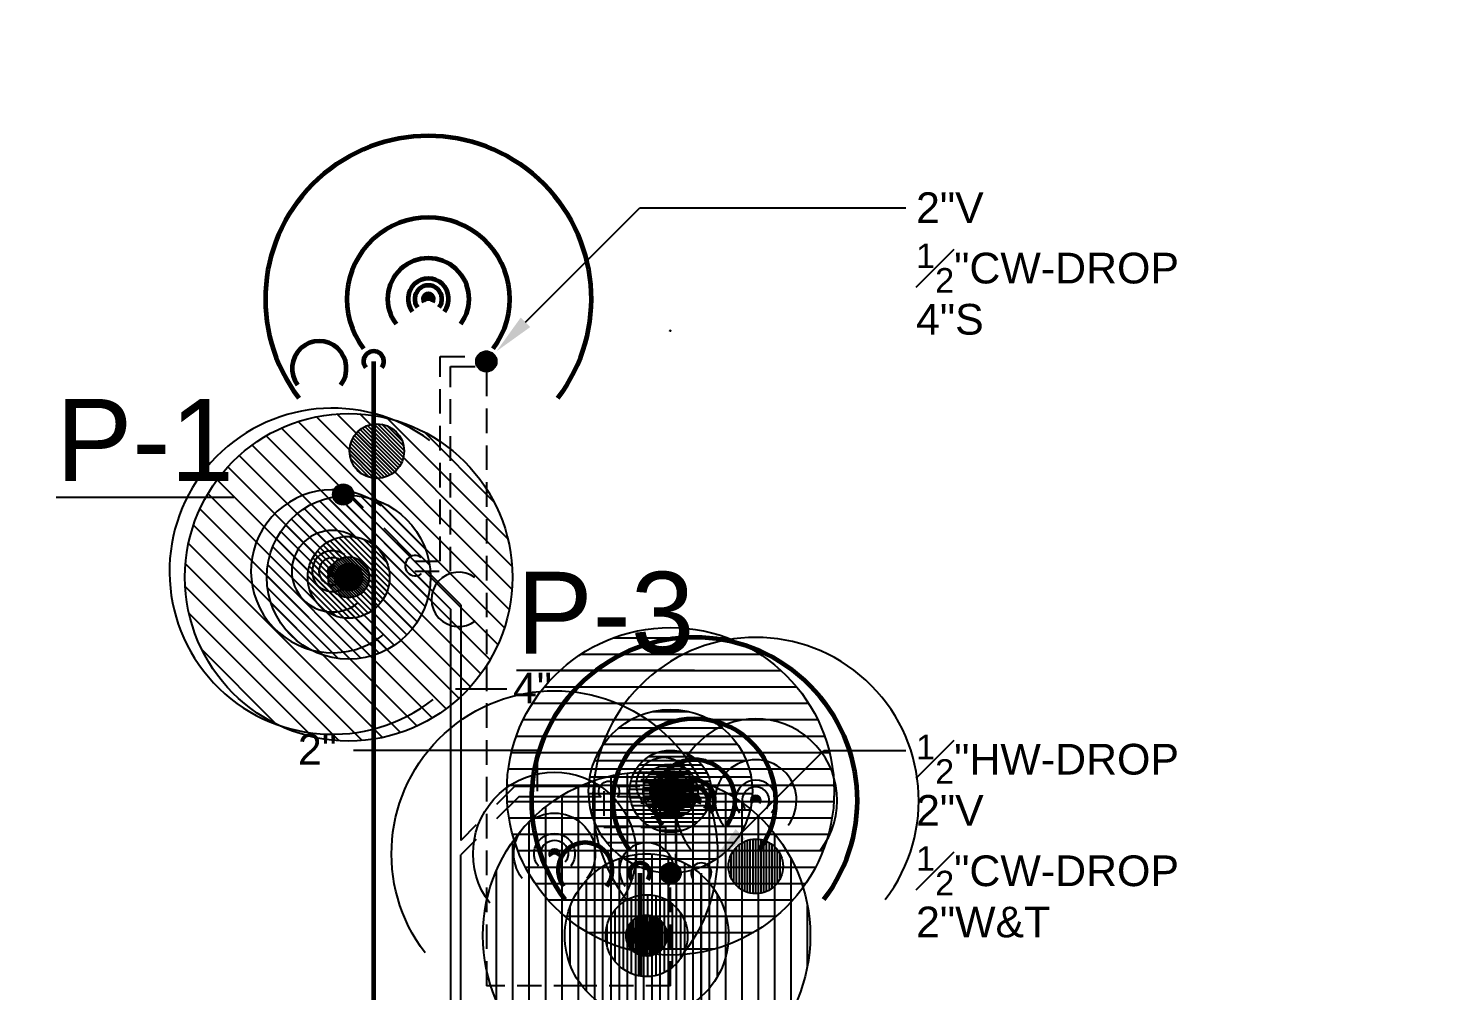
# Model space of a CAD drawing. Extents: x 2104 to 16979, y 4026 to 5124.
# Drawn here: x 7935.3 to 8141.6, y 4520.2 to 4661.4 of the extents above; entities that cross this region are included whole.
import ezdxf
from ezdxf import colors
from ezdxf.entities.mleader import LeaderData, LeaderLine
from ezdxf.math import Vec2, Vec3

# ---------------------------------------------------------------- set-up
doc = ezdxf.new("R2010")
doc.units = 0
doc.header["$LTSCALE"] = 18
doc.header["$MEASUREMENT"] = 0
doc.linetypes.add('VENT', pattern=[0.30000000000000004, 0.2, -0.1])
for name, color, linetype in [('G-ANNO-TEXT', 70, 'Continuous'), ('P-HW-N', 1, 'Continuous'), ('P-HW-N @ 1 (1)', 1, 'Continuous'), ('P-HW-N @ 1 (2)', 1, 'Continuous'), ('P-HW-N @ 12', 1, 'Continuous'), ('P-HW-N @ 128', 1, 'Continuous'), ('P-HW-N @ 16', 1, 'Continuous'), ('P-HW-N @ 192', 1, 'Continuous'), ('P-HW-N @ 2', 1, 'Continuous'), ('P-HW-N @ 24', 1, 'Continuous'), ('P-HW-N @ 384', 1, 'Continuous'), ('P-HW-N @ 4', 1, 'Continuous'), ('P-HW-N @ 48', 1, 'Continuous'), ('P-HW-N @ 64', 1, 'Continuous'), ('P-HW-N @ 768', 1, 'Continuous'), ('P-HW-N @ 8', 1, 'Continuous'), ('P-HW-N @ 96', 1, 'Continuous'), ('P-SAN-N', 6, 'Continuous'), ('P-SAN-N @ 1 (1)', 6, 'Continuous'), ('P-SAN-N @ 1 (2)', 6, 'Continuous'), ('P-SAN-N @ 12', 6, 'Continuous'), ('P-SAN-N @ 128', 6, 'Continuous'), ('P-SAN-N @ 16', 6, 'Continuous'), ('P-SAN-N @ 192', 6, 'Continuous'), ('P-SAN-N @ 2', 6, 'Continuous'), ('P-SAN-N @ 24', 6, 'Continuous'), ('P-SAN-N @ 384', 6, 'Continuous'), ('P-SAN-N @ 4', 6, 'Continuous'), ('P-SAN-N @ 48', 6, 'Continuous'), ('P-SAN-N @ 64', 6, 'Continuous'), ('P-SAN-N @ 768', 6, 'Continuous'), ('P-SAN-N @ 8', 6, 'Continuous'), ('P-SAN-N @ 96', 6, 'Continuous'), ('P-SANV-N', 5, 'VENT'), ('P-SANV-N @ 1 (1)', 5, 'VENT'), ('P-SANV-N @ 1 (2)', 5, 'VENT'), ('P-SANV-N @ 12', 5, 'VENT'), ('P-SANV-N @ 128', 5, 'VENT'), ('P-SANV-N @ 16', 5, 'VENT'), ('P-SANV-N @ 192', 5, 'VENT'), ('P-SANV-N @ 2', 5, 'VENT'), ('P-SANV-N @ 24', 5, 'VENT'), ('P-SANV-N @ 384', 5, 'VENT'), ('P-SANV-N @ 4', 5, 'VENT'), ('P-SANV-N @ 48', 5, 'VENT'), ('P-SANV-N @ 64', 5, 'VENT'), ('P-SANV-N @ 768', 5, 'VENT'), ('P-SANV-N @ 8', 5, 'VENT'), ('P-SANV-N @ 96', 5, 'VENT')]:
    doc.layers.add(name, color=color, linetype=linetype)
for name, color, linetype, lineweight in [('P-CW-N', 4, 'Continuous', 60), ('P-CW-N @ 1 (1)', 4, 'Continuous', 60), ('P-CW-N @ 1 (2)', 4, 'Continuous', 60), ('P-CW-N @ 12', 4, 'Continuous', 60), ('P-CW-N @ 128', 4, 'Continuous', 60), ('P-CW-N @ 16', 4, 'Continuous', 60), ('P-CW-N @ 192', 4, 'Continuous', 60), ('P-CW-N @ 2', 4, 'Continuous', 60), ('P-CW-N @ 24', 4, 'Continuous', 60), ('P-CW-N @ 384', 4, 'Continuous', 60), ('P-CW-N @ 4', 4, 'Continuous', 60), ('P-CW-N @ 48', 4, 'Continuous', 60), ('P-CW-N @ 64', 4, 'Continuous', 60), ('P-CW-N @ 768', 4, 'Continuous', 60), ('P-CW-N @ 8', 4, 'Continuous', 60), ('P-CW-N @ 96', 4, 'Continuous', 60)]:
    doc.layers.add(name, color=color, linetype=linetype, lineweight=lineweight)
doc.layers.get('0').freeze()
doc.styles.add('Arial', font='arial.ttf')
doc.dimstyles.new('Loop048', dxfattribs={"dimscale": 0, "dimtxt": 0.09375, "dimasz": 0.03125, "dimexe": 0.0625, "dimexo": 0.0625, "dimgap": 0.09375, "dimtad": 1, "dimdec": 4, "dimzin": 3, "dimdsep": 46, "dimlunit": 4, "dimtxsty": 'Arial', "dimblk": 'OBLIQUE', "dimcen": 0.09375, "dimdle": 0.0625, "dimclrd": 256, "dimclre": 256, "dimclrt": 256, "dimadec": 4, "dimazin": 0, "dimtfac": 0.8, "dimtdec": 4, "dimtix": 1, "dimtofl": 0, "dimtmove": 1, "dimatfit": 0, "dimldrblk": 'LeaderNoteBlock', "dimfxl": 1, "dimfrac": 1, "dimtolj": 1, "dimtzin": 0, "dimlwd": -1, "dimlwe": -1, "dimarcsym": 0})

# ---------------------------------------------------------------- blocks, each defined once
blk = doc.blocks.new('*U7')
h = blk.add_hatch()
h.set_pattern_fill('ANSI31', color=256, scale=0.025, angle=135)
h.set_pattern_definition([(180, (0, 0), (-4.336808689942018e-19, -0.003125), [])])
edge = h.paths.add_edge_path()
edge.add_arc((-3.469446951953614e-18, -6.938893903907228e-18), 0.03125000000000001, 0, 360)
blk.add_circle((0, 0), 0.03125)
blk = doc.blocks.new('*U454')
at = {"layer": 'P-SANV-N @ 1 (1)', "rotation": 270}
blk.add_blockref('*U7', (8026, 4528.343581524154), dxfattribs=at)
at = {"layer": 'P-SANV-N @ 1 (2)', "rotation": 270}
blk.add_blockref('*U7', (8026, 4528.343581524154), dxfattribs=at)
at = {"layer": 'P-SANV-N @ 12', "xscale": 12, "yscale": 12, "zscale": 12, "rotation": 270}
blk.add_blockref('*U7', (8026, 4528.343581524154), dxfattribs=at)
at = {"layer": 'P-SANV-N @ 128', "xscale": 128, "yscale": 128, "zscale": 128, "rotation": 270}
blk.add_blockref('*U7', (8042, 4538.5), dxfattribs=at)
at = {"layer": 'P-SANV-N @ 16', "xscale": 16, "yscale": 16, "zscale": 16, "rotation": 270}
blk.add_blockref('*U7', (8026, 4528.343581524154), dxfattribs=at)
at = {"layer": 'P-SANV-N @ 192', "xscale": 192, "yscale": 192, "zscale": 192, "rotation": 270}
blk.add_blockref('*U7', (8026, 4528.343581524154), dxfattribs=at)
at = {"layer": 'P-SANV-N @ 2', "xscale": 2, "yscale": 2, "zscale": 2, "rotation": 270}
blk.add_blockref('*U7', (8026, 4528.343581524154), dxfattribs=at)
at = {"layer": 'P-SANV-N @ 24', "xscale": 24, "yscale": 24, "zscale": 24, "rotation": 270}
blk.add_blockref('*U7', (8026, 4528.343581524154), dxfattribs=at)
at = {"layer": 'P-SANV-N @ 384', "xscale": 384, "yscale": 384, "zscale": 384, "rotation": 270}
blk.add_blockref('*U7', (8026, 4528.343581524154), dxfattribs=at)
at = {"layer": 'P-SANV-N @ 4', "xscale": 4, "yscale": 4, "zscale": 4, "rotation": 270}
blk.add_blockref('*U7', (8026, 4528.343581524154), dxfattribs=at)
at = {"layer": 'P-SANV-N @ 48', "xscale": 48, "yscale": 48, "zscale": 48, "rotation": 270}
blk.add_blockref('*U7', (8002.5, 4612.5), dxfattribs=at)
at = {"layer": 'P-SANV-N @ 64', "xscale": 64, "yscale": 64, "zscale": 64, "rotation": 270}
blk.add_blockref('*U7', (8026, 4528.343581524154), dxfattribs=at)
at = {"layer": 'P-SANV-N @ 768', "xscale": 768, "yscale": 768, "zscale": 768, "rotation": 270}
blk.add_blockref('*U7', (8026, 4528.343581524154), dxfattribs=at)
at = {"layer": 'P-SANV-N @ 8', "xscale": 8, "yscale": 8, "zscale": 8, "rotation": 270}
blk.add_blockref('*U7', (8026, 4528.343581524154), dxfattribs=at)
at = {"layer": 'P-SANV-N @ 96', "xscale": 96, "yscale": 96, "zscale": 96, "rotation": 270}
blk.add_blockref('*U7', (8026, 4528.343581524154), dxfattribs=at)
blk = doc.blocks.new('*U455')
at = {"layer": 'P-SAN-N @ 1 (1)', "rotation": 315}
blk.add_blockref('*U7', (7982.317711346161, 4580.868580154854), dxfattribs=at)
at = {"layer": 'P-SAN-N @ 1 (2)', "rotation": 315}
blk.add_blockref('*U7', (7982.317711346161, 4580.868580154854), dxfattribs=at)
at = {"layer": 'P-SAN-N @ 12', "xscale": 12, "yscale": 12, "zscale": 12, "rotation": 315}
blk.add_blockref('*U7', (7982.317711346161, 4580.868580154854), dxfattribs=at)
at = {"layer": 'P-SAN-N @ 128', "xscale": 128, "yscale": 128, "zscale": 128, "rotation": 315}
blk.add_blockref('*U7', (7986.449747468305, 4599.363961030679), dxfattribs=at)
at = {"layer": 'P-SAN-N @ 16', "xscale": 16, "yscale": 16, "zscale": 16, "rotation": 315}
blk.add_blockref('*U7', (7982.317711346161, 4580.868580154854), dxfattribs=at)
at = {"layer": 'P-SAN-N @ 192', "xscale": 192, "yscale": 192, "zscale": 192, "rotation": 315}
blk.add_blockref('*U7', (7982.317711346161, 4580.868580154854), dxfattribs=at)
at = {"layer": 'P-SAN-N @ 2', "xscale": 2, "yscale": 2, "zscale": 2, "rotation": 315}
blk.add_blockref('*U7', (7982.317711346161, 4580.868580154854), dxfattribs=at)
at = {"layer": 'P-SAN-N @ 24', "xscale": 24, "yscale": 24, "zscale": 24, "rotation": 315}
blk.add_blockref('*U7', (7982.317711346161, 4580.868580154854), dxfattribs=at)
at = {"layer": 'P-SAN-N @ 384', "xscale": 383.9999999999999, "yscale": 383.9999999999999, "zscale": 383.9999999999999, "rotation": 315}
blk.add_blockref('*U7', (7982.317711346161, 4580.868580154854), dxfattribs=at)
at = {"layer": 'P-SAN-N @ 4', "xscale": 4, "yscale": 4, "zscale": 4, "rotation": 315}
blk.add_blockref('*U7', (7982.317711346161, 4580.868580154854), dxfattribs=at)
at = {"layer": 'P-SAN-N @ 48', "xscale": 47.99999999999999, "yscale": 47.99999999999999, "zscale": 47.99999999999999, "rotation": 315}
blk.add_blockref('*U7', (7981.5, 4593), dxfattribs=at)
at = {"layer": 'P-SAN-N @ 64', "xscale": 64, "yscale": 64, "zscale": 64, "rotation": 315}
blk.add_blockref('*U7', (7982.317711346161, 4580.868580154854), dxfattribs=at)
at = {"layer": 'P-SAN-N @ 768', "xscale": 767.9999999999999, "yscale": 767.9999999999999, "zscale": 767.9999999999999, "rotation": 315}
blk.add_blockref('*U7', (7982.317711346161, 4580.868580154854), dxfattribs=at)
at = {"layer": 'P-SAN-N @ 8', "xscale": 8, "yscale": 8, "zscale": 8, "rotation": 315}
blk.add_blockref('*U7', (7982.317711346161, 4580.868580154854), dxfattribs=at)
at = {"layer": 'P-SAN-N @ 96', "xscale": 95.99999999999999, "yscale": 95.99999999999999, "zscale": 95.99999999999999, "rotation": 315}
blk.add_blockref('*U7', (7982.317711346161, 4580.868580154854), dxfattribs=at)
blk = doc.blocks.new('*U8')
at = {"linetype": 'Continuous'}
blk.add_arc((0, 0), 0.03111555437015312, 232.5669694738212, 127.4330305261797, dxfattribs=at)
blk = doc.blocks.new('*U456')
at = {"layer": 'P-CW-N @ 1 (1)', "rotation": 89.99999999999999}
blk.add_blockref('*U8', (7993.999999999999, 4621.656418475847), dxfattribs=at)
at = {"layer": 'P-CW-N @ 1 (2)', "rotation": 89.99999999999999}
blk.add_blockref('*U8', (7993.999999999999, 4621.656418475847), dxfattribs=at)
at = {"layer": 'P-CW-N @ 12', "xscale": 12, "yscale": 12, "zscale": 12, "rotation": 89.99999999999999}
blk.add_blockref('*U8', (7993.999999999999, 4621.656418475847), dxfattribs=at)
at = {"layer": 'P-CW-N @ 128', "xscale": 128, "yscale": 128, "zscale": 128, "rotation": 89.99999999999999}
blk.add_blockref('*U8', (7977.999999999999, 4611.500000000001), dxfattribs=at)
at = {"layer": 'P-CW-N @ 16', "xscale": 16, "yscale": 16, "zscale": 16, "rotation": 89.99999999999999}
blk.add_blockref('*U8', (7993.999999999999, 4621.656418475847), dxfattribs=at)
at = {"layer": 'P-CW-N @ 192', "xscale": 192, "yscale": 192, "zscale": 192, "rotation": 89.99999999999999}
blk.add_blockref('*U8', (7993.999999999999, 4621.656418475847), dxfattribs=at)
at = {"layer": 'P-CW-N @ 2', "xscale": 2, "yscale": 2, "zscale": 2, "rotation": 89.99999999999999}
blk.add_blockref('*U8', (7993.999999999999, 4621.656418475847), dxfattribs=at)
at = {"layer": 'P-CW-N @ 24', "xscale": 24, "yscale": 24, "zscale": 24, "rotation": 89.99999999999999}
blk.add_blockref('*U8', (7993.999999999999, 4621.656418475847), dxfattribs=at)
at = {"layer": 'P-CW-N @ 384', "xscale": 384, "yscale": 384, "zscale": 384, "rotation": 89.99999999999999}
blk.add_blockref('*U8', (7993.999999999999, 4621.656418475847), dxfattribs=at)
at = {"layer": 'P-CW-N @ 4', "xscale": 4, "yscale": 4, "zscale": 4, "rotation": 89.99999999999999}
blk.add_blockref('*U8', (7993.999999999999, 4621.656418475847), dxfattribs=at)
at = {"layer": 'P-CW-N @ 48', "xscale": 48, "yscale": 48, "zscale": 48, "rotation": 89.99999999999999}
blk.add_blockref('*U8', (7985.999999999999, 4612.500000000001), dxfattribs=at)
at = {"layer": 'P-CW-N @ 64', "xscale": 64, "yscale": 64, "zscale": 64, "rotation": 89.99999999999999}
blk.add_blockref('*U8', (7993.999999999999, 4621.656418475847), dxfattribs=at)
at = {"layer": 'P-CW-N @ 768', "xscale": 768, "yscale": 768, "zscale": 768, "rotation": 89.99999999999999}
blk.add_blockref('*U8', (7993.999999999999, 4621.656418475847), dxfattribs=at)
at = {"layer": 'P-CW-N @ 8', "xscale": 8, "yscale": 8, "zscale": 8, "rotation": 89.99999999999999}
blk.add_blockref('*U8', (7993.999999999999, 4621.656418475847), dxfattribs=at)
at = {"layer": 'P-CW-N @ 96', "xscale": 96, "yscale": 96, "zscale": 96, "rotation": 89.99999999999999}
blk.add_blockref('*U8', (7993.999999999999, 4621.656418475847), dxfattribs=at)
blk = doc.blocks.new('*U457')
at = {"layer": 'P-CW-N @ 1 (1)', "rotation": 89.99999999999999}
blk.add_blockref('*U8', (8032.999999999999, 4548.156418475847), dxfattribs=at)
at = {"layer": 'P-CW-N @ 1 (2)', "rotation": 89.99999999999999}
blk.add_blockref('*U8', (8032.999999999999, 4548.156418475847), dxfattribs=at)
at = {"layer": 'P-CW-N @ 12', "xscale": 12, "yscale": 12, "zscale": 12, "rotation": 89.99999999999999}
blk.add_blockref('*U8', (8032.999999999999, 4548.156418475847), dxfattribs=at)
at = {"layer": 'P-CW-N @ 128', "xscale": 128, "yscale": 128, "zscale": 128, "rotation": 89.99999999999999}
blk.add_blockref('*U8', (8016.999999999999, 4538.000000000001), dxfattribs=at)
at = {"layer": 'P-CW-N @ 16', "xscale": 16, "yscale": 16, "zscale": 16, "rotation": 89.99999999999999}
blk.add_blockref('*U8', (8032.999999999999, 4548.156418475847), dxfattribs=at)
at = {"layer": 'P-CW-N @ 192', "xscale": 192, "yscale": 192, "zscale": 192, "rotation": 89.99999999999999}
blk.add_blockref('*U8', (8032.999999999999, 4548.156418475847), dxfattribs=at)
at = {"layer": 'P-CW-N @ 2', "xscale": 2, "yscale": 2, "zscale": 2, "rotation": 89.99999999999999}
blk.add_blockref('*U8', (8032.999999999999, 4548.156418475847), dxfattribs=at)
at = {"layer": 'P-CW-N @ 24', "xscale": 24, "yscale": 24, "zscale": 24, "rotation": 89.99999999999999}
blk.add_blockref('*U8', (8032.999999999999, 4548.156418475847), dxfattribs=at)
at = {"layer": 'P-CW-N @ 384', "xscale": 384, "yscale": 384, "zscale": 384, "rotation": 89.99999999999999}
blk.add_blockref('*U8', (8032.999999999999, 4548.156418475847), dxfattribs=at)
at = {"layer": 'P-CW-N @ 4', "xscale": 4, "yscale": 4, "zscale": 4, "rotation": 89.99999999999999}
blk.add_blockref('*U8', (8032.999999999999, 4548.156418475847), dxfattribs=at)
at = {"layer": 'P-CW-N @ 48', "xscale": 48, "yscale": 48, "zscale": 48, "rotation": 89.99999999999999}
blk.add_blockref('*U8', (8024.999999999999, 4537.500000000001), dxfattribs=at)
at = {"layer": 'P-CW-N @ 64', "xscale": 64, "yscale": 64, "zscale": 64, "rotation": 89.99999999999999}
blk.add_blockref('*U8', (8032.999999999999, 4548.156418475847), dxfattribs=at)
at = {"layer": 'P-CW-N @ 768', "xscale": 768, "yscale": 768, "zscale": 768, "rotation": 89.99999999999999}
blk.add_blockref('*U8', (8032.999999999999, 4548.156418475847), dxfattribs=at)
at = {"layer": 'P-CW-N @ 8', "xscale": 8, "yscale": 8, "zscale": 8, "rotation": 89.99999999999999}
blk.add_blockref('*U8', (8032.999999999999, 4548.156418475847), dxfattribs=at)
at = {"layer": 'P-CW-N @ 96', "xscale": 96, "yscale": 96, "zscale": 96, "rotation": 89.99999999999999}
blk.add_blockref('*U8', (8032.999999999999, 4548.156418475847), dxfattribs=at)
blk = doc.blocks.new('*U458')
at = {"layer": 'P-HW-N @ 1 (1)', "rotation": 89.99999999999999}
blk.add_blockref('*U8', (8041.999999999999, 4548.156418475847), dxfattribs=at)
at = {"layer": 'P-HW-N @ 1 (2)', "rotation": 89.99999999999999}
blk.add_blockref('*U8', (8041.999999999999, 4548.156418475847), dxfattribs=at)
at = {"layer": 'P-HW-N @ 12', "xscale": 12, "yscale": 12, "zscale": 12, "rotation": 89.99999999999999}
blk.add_blockref('*U8', (8041.999999999999, 4548.156418475847), dxfattribs=at)
at = {"layer": 'P-HW-N @ 128', "xscale": 128, "yscale": 128, "zscale": 128, "rotation": 89.99999999999999}
blk.add_blockref('*U8', (8025.999999999999, 4538.000000000001), dxfattribs=at)
at = {"layer": 'P-HW-N @ 16', "xscale": 16, "yscale": 16, "zscale": 16, "rotation": 89.99999999999999}
blk.add_blockref('*U8', (8041.999999999999, 4548.156418475847), dxfattribs=at)
at = {"layer": 'P-HW-N @ 192', "xscale": 192, "yscale": 192, "zscale": 192, "rotation": 89.99999999999999}
blk.add_blockref('*U8', (8041.999999999999, 4548.156418475847), dxfattribs=at)
at = {"layer": 'P-HW-N @ 2', "xscale": 2, "yscale": 2, "zscale": 2, "rotation": 89.99999999999999}
blk.add_blockref('*U8', (8041.999999999999, 4548.156418475847), dxfattribs=at)
at = {"layer": 'P-HW-N @ 24', "xscale": 24, "yscale": 24, "zscale": 24, "rotation": 89.99999999999999}
blk.add_blockref('*U8', (8041.999999999999, 4548.156418475847), dxfattribs=at)
at = {"layer": 'P-HW-N @ 384', "xscale": 384, "yscale": 384, "zscale": 384, "rotation": 89.99999999999999}
blk.add_blockref('*U8', (8041.999999999999, 4548.156418475847), dxfattribs=at)
at = {"layer": 'P-HW-N @ 4', "xscale": 4, "yscale": 4, "zscale": 4, "rotation": 89.99999999999999}
blk.add_blockref('*U8', (8041.999999999999, 4548.156418475847), dxfattribs=at)
at = {"layer": 'P-HW-N @ 48', "xscale": 48, "yscale": 48, "zscale": 48, "rotation": 89.99999999999999}
blk.add_blockref('*U8', (8033.999999999999, 4537.500000000001), dxfattribs=at)
at = {"layer": 'P-HW-N @ 64', "xscale": 64, "yscale": 64, "zscale": 64, "rotation": 89.99999999999999}
blk.add_blockref('*U8', (8041.999999999999, 4548.156418475847), dxfattribs=at)
at = {"layer": 'P-HW-N @ 768', "xscale": 768, "yscale": 768, "zscale": 768, "rotation": 89.99999999999999}
blk.add_blockref('*U8', (8041.999999999999, 4548.156418475847), dxfattribs=at)
at = {"layer": 'P-HW-N @ 8', "xscale": 8, "yscale": 8, "zscale": 8, "rotation": 89.99999999999999}
blk.add_blockref('*U8', (8041.999999999999, 4548.156418475847), dxfattribs=at)
at = {"layer": 'P-HW-N @ 96', "xscale": 96, "yscale": 96, "zscale": 96, "rotation": 89.99999999999999}
blk.add_blockref('*U8', (8041.999999999999, 4548.156418475847), dxfattribs=at)
blk = doc.blocks.new('*U23')
at = {"linetype": 'Continuous'}
blk.add_circle((0, 0), 0.03515625, dxfattribs=at)
blk.add_arc((-4.231866745139107e-15, 0.09046299364832541), 0.03515625, 180.0000000000026, 2.655435359053694e-12, dxfattribs=at)
blk = doc.blocks.new('*U459')
at = {"layer": 'P-SAN-N @ 1 (2)', "rotation": 90}
blk.add_blockref('*U23', (8029.5, 4617), dxfattribs=at)
at = {"layer": 'P-SAN-N @ 48', "xscale": 48, "yscale": 48, "zscale": 48, "rotation": 90}
blk.add_blockref('*U23', (8029.5, 4549.5), dxfattribs=at)
blk = doc.blocks.new('*U26')
at = {"linetype": 'Continuous'}
blk.add_arc((0, 0), 0.03111555437015312, 188.2778165685707, 83.14387762092916, dxfattribs=at)
blk = doc.blocks.new('*U460')
at = {"layer": 'P-SANV-N @ 1 (1)', "rotation": 225}
blk.add_blockref('*U26', (7979.943958952396, 4581.757667451381), dxfattribs=at)
at = {"layer": 'P-SANV-N @ 1 (2)', "rotation": 225}
blk.add_blockref('*U26', (7979.943958952396, 4581.757667451381), dxfattribs=at)
at = {"layer": 'P-SANV-N @ 12', "xscale": 12, "yscale": 12, "zscale": 12, "rotation": 225}
blk.add_blockref('*U26', (7979.943958952396, 4581.757667451381), dxfattribs=at)
at = {"layer": 'P-SANV-N @ 128', "xscale": 128, "yscale": 128, "zscale": 128, "rotation": 225}
blk.add_blockref('*U26', (7998.43933982822, 4577.625631329235), dxfattribs=at)
at = {"layer": 'P-SANV-N @ 16', "xscale": 16, "yscale": 16, "zscale": 16, "rotation": 225}
blk.add_blockref('*U26', (7979.943958952396, 4581.757667451381), dxfattribs=at)
at = {"layer": 'P-SANV-N @ 192', "xscale": 192, "yscale": 192, "zscale": 192, "rotation": 225}
blk.add_blockref('*U26', (7979.943958952396, 4581.757667451381), dxfattribs=at)
at = {"layer": 'P-SANV-N @ 2', "xscale": 2, "yscale": 2, "zscale": 2, "rotation": 225}
blk.add_blockref('*U26', (7979.943958952396, 4581.757667451381), dxfattribs=at)
at = {"layer": 'P-SANV-N @ 24', "xscale": 24, "yscale": 24, "zscale": 24, "rotation": 225}
blk.add_blockref('*U26', (7979.943958952396, 4581.757667451381), dxfattribs=at)
at = {"layer": 'P-SANV-N @ 384', "xscale": 383.9999999999999, "yscale": 383.9999999999999, "zscale": 383.9999999999999, "rotation": 225}
blk.add_blockref('*U26', (7979.943958952396, 4581.757667451381), dxfattribs=at)
at = {"layer": 'P-SANV-N @ 4', "xscale": 4, "yscale": 4, "zscale": 4, "rotation": 225}
blk.add_blockref('*U26', (7979.943958952396, 4581.757667451381), dxfattribs=at)
at = {"layer": 'P-SANV-N @ 48', "xscale": 47.99999999999999, "yscale": 47.99999999999999, "zscale": 47.99999999999999, "rotation": 225}
blk.add_blockref('*U26', (7992.075378797541, 4582.57537879754), dxfattribs=at)
at = {"layer": 'P-SANV-N @ 64', "xscale": 64, "yscale": 64, "zscale": 64, "rotation": 225}
blk.add_blockref('*U26', (7979.943958952396, 4581.757667451381), dxfattribs=at)
at = {"layer": 'P-SANV-N @ 768', "xscale": 767.9999999999999, "yscale": 767.9999999999999, "zscale": 767.9999999999999, "rotation": 225}
blk.add_blockref('*U26', (7979.943958952396, 4581.757667451381), dxfattribs=at)
at = {"layer": 'P-SANV-N @ 8', "xscale": 8, "yscale": 8, "zscale": 8, "rotation": 225}
blk.add_blockref('*U26', (7979.943958952396, 4581.757667451381), dxfattribs=at)
at = {"layer": 'P-SANV-N @ 96', "xscale": 95.99999999999999, "yscale": 95.99999999999999, "zscale": 95.99999999999999, "rotation": 225}
blk.add_blockref('*U26', (7979.943958952396, 4581.757667451381), dxfattribs=at)
blk = doc.blocks.new('*U461')
at = {"layer": 'P-SANV-N @ 1 (1)', "xscale": -1, "rotation": 270}
blk.add_blockref('*U8', (8012.5, 4540.343581524154), dxfattribs=at)
at = {"layer": 'P-SANV-N @ 1 (2)', "xscale": -1, "rotation": 270}
blk.add_blockref('*U8', (8012.5, 4540.343581524154), dxfattribs=at)
at = {"layer": 'P-SANV-N @ 12', "xscale": -12, "yscale": 12, "zscale": 12, "rotation": 270}
blk.add_blockref('*U8', (8012.5, 4540.343581524154), dxfattribs=at)
at = {"layer": 'P-SANV-N @ 128', "xscale": -128, "yscale": 128, "zscale": 128, "rotation": 270}
blk.add_blockref('*U8', (8028.5, 4550.5), dxfattribs=at)
at = {"layer": 'P-SANV-N @ 16', "xscale": -16, "yscale": 16, "zscale": 16, "rotation": 270}
blk.add_blockref('*U8', (8012.5, 4540.343581524154), dxfattribs=at)
at = {"layer": 'P-SANV-N @ 192', "xscale": -192, "yscale": 192, "zscale": 192, "rotation": 270}
blk.add_blockref('*U8', (8012.5, 4540.343581524154), dxfattribs=at)
at = {"layer": 'P-SANV-N @ 2', "xscale": -2, "yscale": 2, "zscale": 2, "rotation": 270}
blk.add_blockref('*U8', (8012.5, 4540.343581524154), dxfattribs=at)
at = {"layer": 'P-SANV-N @ 24', "xscale": -24, "yscale": 24, "zscale": 24, "rotation": 270}
blk.add_blockref('*U8', (8012.5, 4540.343581524154), dxfattribs=at)
at = {"layer": 'P-SANV-N @ 384', "xscale": -384, "yscale": 384, "zscale": 384, "rotation": 270}
blk.add_blockref('*U8', (8012.5, 4540.343581524154), dxfattribs=at)
at = {"layer": 'P-SANV-N @ 4', "xscale": -4, "yscale": 4, "zscale": 4, "rotation": 270}
blk.add_blockref('*U8', (8012.5, 4540.343581524154), dxfattribs=at)
at = {"layer": 'P-SANV-N @ 48', "xscale": -48, "yscale": 48, "zscale": 48, "rotation": 270}
blk.add_blockref('*U8', (8020.5, 4549.5), dxfattribs=at)
at = {"layer": 'P-SANV-N @ 64', "xscale": -64, "yscale": 64, "zscale": 64, "rotation": 270}
blk.add_blockref('*U8', (8012.5, 4540.343581524154), dxfattribs=at)
at = {"layer": 'P-SANV-N @ 768', "xscale": -768, "yscale": 768, "zscale": 768, "rotation": 270}
blk.add_blockref('*U8', (8012.5, 4540.343581524154), dxfattribs=at)
at = {"layer": 'P-SANV-N @ 8', "xscale": -8, "yscale": 8, "zscale": 8, "rotation": 270}
blk.add_blockref('*U8', (8012.5, 4540.343581524154), dxfattribs=at)
at = {"layer": 'P-SANV-N @ 96', "xscale": -96, "yscale": 96, "zscale": 96, "rotation": 270}
blk.add_blockref('*U8', (8012.5, 4540.343581524154), dxfattribs=at)
blk = doc.blocks.new('*U472')
at = {"layer": 'P-SANV-N @ 1 (1)', "rotation": 270}
blk.add_blockref('*U7', (8053, 4454.843581524154), dxfattribs=at)
at = {"layer": 'P-SANV-N @ 1 (2)', "rotation": 270}
blk.add_blockref('*U7', (8053, 4454.843581524154), dxfattribs=at)
at = {"layer": 'P-SANV-N @ 12', "xscale": 12, "yscale": 12, "zscale": 12, "rotation": 270}
blk.add_blockref('*U7', (8053, 4454.843581524154), dxfattribs=at)
at = {"layer": 'P-SANV-N @ 128', "xscale": 128, "yscale": 128, "zscale": 128, "rotation": 270}
blk.add_blockref('*U7', (8069, 4465), dxfattribs=at)
at = {"layer": 'P-SANV-N @ 16', "xscale": 16, "yscale": 16, "zscale": 16, "rotation": 270}
blk.add_blockref('*U7', (8053, 4454.843581524154), dxfattribs=at)
at = {"layer": 'P-SANV-N @ 192', "xscale": 192, "yscale": 192, "zscale": 192, "rotation": 270}
blk.add_blockref('*U7', (8053, 4454.843581524154), dxfattribs=at)
at = {"layer": 'P-SANV-N @ 2', "xscale": 2, "yscale": 2, "zscale": 2, "rotation": 270}
blk.add_blockref('*U7', (8053, 4454.843581524154), dxfattribs=at)
at = {"layer": 'P-SANV-N @ 24', "xscale": 24, "yscale": 24, "zscale": 24, "rotation": 270}
blk.add_blockref('*U7', (8053, 4454.843581524154), dxfattribs=at)
at = {"layer": 'P-SANV-N @ 384', "xscale": 384, "yscale": 384, "zscale": 384, "rotation": 270}
blk.add_blockref('*U7', (8053, 4454.843581524154), dxfattribs=at)
at = {"layer": 'P-SANV-N @ 4', "xscale": 4, "yscale": 4, "zscale": 4, "rotation": 270}
blk.add_blockref('*U7', (8053, 4454.843581524154), dxfattribs=at)
at = {"layer": 'P-SANV-N @ 48', "xscale": 48, "yscale": 48, "zscale": 48, "rotation": 270}
blk.add_blockref('*U7', (8029.5, 4537.5), dxfattribs=at)
at = {"layer": 'P-SANV-N @ 64', "xscale": 64, "yscale": 64, "zscale": 64, "rotation": 270}
blk.add_blockref('*U7', (8053, 4454.843581524154), dxfattribs=at)
at = {"layer": 'P-SANV-N @ 768', "xscale": 768, "yscale": 768, "zscale": 768, "rotation": 270}
blk.add_blockref('*U7', (8053, 4454.843581524154), dxfattribs=at)
at = {"layer": 'P-SANV-N @ 8', "xscale": 8, "yscale": 8, "zscale": 8, "rotation": 270}
blk.add_blockref('*U7', (8053, 4454.843581524154), dxfattribs=at)
at = {"layer": 'P-SANV-N @ 96', "xscale": 96, "yscale": 96, "zscale": 96, "rotation": 270}
blk.add_blockref('*U7', (8053, 4454.843581524154), dxfattribs=at)
blk = doc.blocks.new('_Oblique')
at = {"color": 0, "linetype": 'ByBlock', "lineweight": -2}
blk.add_line((-0.5, -0.5), (0.5, 0.5), dxfattribs=at)
blk = doc.blocks.new('LeaderNoteBlock')
blk.add_ellipse((0, 0), major_axis=(1, -1.836909530733566e-16), ratio=0.2499999999998295, start_param=5.387520513321723, end_param=10.32044275462724)
blk = doc.blocks.new('*U721')
at = {"layer": 'P-SAN-N @ 1 (1)'}
blk.add_blockref('*U7', (8029.5, 4549.5), dxfattribs=at)
at = {"layer": 'P-SAN-N @ 1 (2)'}
blk.add_blockref('*U7', (8029.5, 4549.5), dxfattribs=at)
at = {"layer": 'P-SAN-N @ 12', "xscale": 12, "yscale": 12, "zscale": 12}
blk.add_blockref('*U7', (8029.5, 4549.5), dxfattribs=at)
at = {"layer": 'P-SAN-N @ 128', "xscale": 128, "yscale": 128, "zscale": 128}
blk.add_blockref('*U7', (8029.5, 4549.5), dxfattribs=at)
at = {"layer": 'P-SAN-N @ 16', "xscale": 16, "yscale": 16, "zscale": 16}
blk.add_blockref('*U7', (8029.5, 4549.5), dxfattribs=at)
at = {"layer": 'P-SAN-N @ 192', "xscale": 192, "yscale": 192, "zscale": 192}
blk.add_blockref('*U7', (8029.5, 4549.5), dxfattribs=at)
at = {"layer": 'P-SAN-N @ 2', "xscale": 2, "yscale": 2, "zscale": 2}
blk.add_blockref('*U7', (8029.5, 4549.5), dxfattribs=at)
at = {"layer": 'P-SAN-N @ 24', "xscale": 24, "yscale": 24, "zscale": 24}
blk.add_blockref('*U7', (8029.5, 4549.5), dxfattribs=at)
at = {"layer": 'P-SAN-N @ 384', "xscale": 384, "yscale": 384, "zscale": 384}
blk.add_blockref('*U7', (8029.5, 4549.5), dxfattribs=at)
at = {"layer": 'P-SAN-N @ 4', "xscale": 4, "yscale": 4, "zscale": 4}
blk.add_blockref('*U7', (8029.5, 4549.5), dxfattribs=at)
at = {"layer": 'P-SAN-N @ 48', "xscale": 48, "yscale": 48, "zscale": 48}
blk.add_blockref('*U7', (8029.5, 4549.5), dxfattribs=at)
at = {"layer": 'P-SAN-N @ 64', "xscale": 64, "yscale": 64, "zscale": 64}
blk.add_blockref('*U7', (8029.5, 4549.5), dxfattribs=at)
at = {"layer": 'P-SAN-N @ 768', "xscale": 768, "yscale": 768, "zscale": 768}
blk.add_blockref('*U7', (8029.5, 4549.5), dxfattribs=at)
at = {"layer": 'P-SAN-N @ 8', "xscale": 8, "yscale": 8, "zscale": 8}
blk.add_blockref('*U7', (8029.5, 4549.5), dxfattribs=at)
at = {"layer": 'P-SAN-N @ 96', "xscale": 96, "yscale": 96, "zscale": 96}
blk.add_blockref('*U7', (8029.5, 4549.5), dxfattribs=at)

msp = doc.modelspace()

# ---------------------------------------------------------------- linework, layer by layer
at = {"layer": 'P-CW-N'}
for p, q in [((7986, 4498.5), (7986, 4612.5)), ((8025, 4537.5), (8025, 4522.5))]:
    msp.add_line(p, q, dxfattribs=at)
at = {"layer": 'P-HW-N'}
msp.add_line((8034, 4537.5), (8034, 4518.000000000001), dxfattribs=at)
at = {"layer": 'P-SAN-N'}
for p, q in [((7982.03033008589, 4591.40900974233), (7984.5, 4588.93933982822)), ((7984.5, 4591.060660171779), (7983.09099025767, 4592.46966991411)), ((7991.541665605896, 4584.018994565884), (7987.5, 4588.06066017178)), ((7987.5, 4585.939339828221), (7990.481005434116, 4582.958334394105)), ((7992.307576799021, 4581.131763029198), (7997.249999999999, 4576.189339828221)), ((7998.75, 4576.810660171779), (7993.810660171778, 4581.75)), ((7998.75, 4576.810660171779), (7998.75, 4542.310660172254)), ((7997.25, 4576.18933982822), (7997.25, 4510.189339828222)), ((8006.689339827747, 4550.250000000001), (8004, 4547.560660172254)), ((8006.689339827746, 4550.25), (8019.208419001554, 4550.25)), ((8021.791580998446, 4550.25), (8025, 4550.25)), ((8007.310660173854, 4548.750000000001), (8004, 4545.439339826195)), ((8007.310660173852, 4548.750000000001), (8019.208419001554, 4548.75)), ((8021.791580998446, 4548.75), (8025, 4548.75)), ((8001, 4544.560660172253), (7998.749999999999, 4542.310660172253)), ((8001, 4542.43933982624), (7998.75, 4540.189339826273)), ((7998.75, 4510.810660171778), (7998.75, 4540.189339826273))]:
    msp.add_line(p, q, dxfattribs=at)
at = {"layer": 'P-SANV-N'}
for p, q in [((7995.75, 4583.25), (7995.75, 4613.25)), ((7995.75, 4613.25), (8001, 4613.25)), ((7997.25, 4581.75), (7997.25, 4611.75)), ((7997.25, 4611.75), (8001, 4611.75)), ((8002.5, 4611), (8002.5, 4521)), ((7992, 4583.25), (7995.75, 4583.25)), ((7992, 4581.75), (7997.25, 4581.75)), ((8019.75, 4549.5), (8019.75, 4544.25)), ((8021.25, 4549.5), (8021.25, 4545.75)), ((8021.25, 4545.75), (8030.25, 4545.75)), ((8030.25, 4545.75), (8030.25, 4539)), ((8019.75, 4544.25), (8028.75, 4544.25)), ((8028.75, 4544.25), (8028.75, 4539)), ((8029.5, 4521), (8029.5, 4536)), ((8016, 4521), (8002.5, 4521)), ((8029.5, 4521), (8016, 4521)), ((8016, 4428), (8016, 4521))]:
    msp.add_line(p, q, dxfattribs=at)

# ---------------------------------------------------------------- block references
at = {"layer": 'P-CW-N'}
for name in ['*U456', '*U457']:
    msp.add_blockref(name, (0, 0), dxfattribs=at)
at = {"layer": 'P-HW-N'}
msp.add_blockref('*U458', (0, 0), dxfattribs=at)
at = {"layer": 'P-SAN-N'}
for name in ['*U459', '*U455', '*U721']:
    msp.add_blockref(name, (0, 0), dxfattribs=at)
at = {"layer": 'P-SANV-N'}
for name in ['*U460', '*U454', '*U461', '*U472']:
    msp.add_blockref(name, (0, 0), dxfattribs=at)

# ---------------------------------------------------------------- texts
at = {"layer": 'G-ANNO-TEXT', "style": 'Arial'}
for s, insert, char_height, width, attachment_point in [('{\\LP-1}', (7965.5, 4595), 12, 68, 9), ('{\\LP-3}', (8033, 4569.5), 12, 68, 9), ('\\A1;4"', (8006.400000000373, 4566.900000000373), 4.5, 29.09999999999854, 1)]:
    msp.add_mtext(s, dxfattribs=dict(at, insert=insert, char_height=char_height, width=width, attachment_point=attachment_point))
at = {"layer": 'G-ANNO-TEXT', "insert": (7980.6, 4557.9), "char_height": 4.5, "attachment_point": 3, "style": 'Arial'}
msp.add_mtext_dynamic_manual_height_columns('2"', width=23.10000000000036, gutter_width=22.5, heights=[0], dxfattribs=at)

# ---------------------------------------------------------------- leaders
at = {"layer": 'G-ANNO-TEXT'}
for points in [[(7998, 4564.5), (8004, 4564.5), (8005.5, 4564.5)], [(8010, 4549.5), (8010, 4555.5), (7983, 4555.5)]]:
    msp.add_leader(points, dimstyle='Loop048', override={"dimscale": 0}, dxfattribs=at)
ml = msp.add_multileader_mtext('Standard', dxfattribs=at)
ml.set_content('\\pxt1;FURNISH 18"x18" RATED ACCESS PANEL TO BE INSTALLED BY GENERAL CONTRACTOR', color=256, style='Arial')
ml.set_leader_properties(color=256, linetype='ByLayer', lineweight=-1)
ml.build(insert=Vec2(0, 0))
ml.multileader.update_dxf_attribs({"has_dogleg": 0, "dogleg_length": 0.125, "arrow_head_size": 6, "scale": 48})
ctx = ml.context
ctx.base_point, ctx.scale, ctx.char_height, ctx.arrow_head_size, ctx.landing_gap_size, ctx.plane_origin = Vec3(10247.53137789905, 4659), 48, 4.5, 6, 1.5, Vec3(10519.5, 4599)
ctx.text_align_type = 2
notes = []
notes.append((ctx, [(0, (1, 1, 0), (10390.5, 4659), (-1, 0), 6, [(0, [(10519.5, 4590), (10459.5, 4659)], 0, [])])]))
ctx.mtext.insert, ctx.mtext.width, ctx.mtext.alignment, ctx.mtext.flow_direction = Vec3(10383, 4661.288369713506), 137.3146103657382, 3, 5
ml = msp.add_multileader_mtext('Standard', dxfattribs=at)
ml.set_content('\\A1;2"V\\P{\\H0.8x;\\S1#2;}"CW-DROP\\P4"S', color=256, style='Arial')
ml.set_leader_properties(color=256, linetype='ByLayer', lineweight=-1)
ml.build(insert=Vec2(0, 0))
ml.multileader.update_dxf_attribs({"has_dogleg": 0, "dogleg_length": 0.125, "arrow_head_size": 6, "scale": 48})
ctx = ml.context
ctx.base_point, ctx.scale, ctx.char_height, ctx.arrow_head_size, ctx.landing_gap_size, ctx.plane_origin = Vec3(8064, 4635), 48, 4.5, 6, 1.5, Vec3(8004, 4614)
notes.append((ctx, [(0, (1, 1, 0), (8058, 4635), (1, 0), 6, [(0, [(8004, 4614), (8025, 4635)], 0, [])])]))
ctx.mtext.insert, ctx.mtext.flow_direction = Vec3(8065.5, 4637.288369713506), 5
ml = msp.add_multileader_mtext('Standard', dxfattribs=at)
ml.set_content('\\pxt1;FURNISH 18"x18" RATED ACCESS PANEL TO BE INSTALLED BY GENERAL CONTRACTOR', color=256, style='Arial')
ml.set_leader_properties(color=256, linetype='ByLayer', lineweight=-1)
ml.build(insert=Vec2(0, 0))
ml.multileader.update_dxf_attribs({"has_dogleg": 0, "dogleg_length": 0.125, "arrow_head_size": 6, "scale": 48})
ctx = ml.context
ctx.base_point, ctx.scale, ctx.char_height, ctx.arrow_head_size, ctx.landing_gap_size, ctx.plane_origin = Vec3(9371.951909959073, 4435.5), 48, 4.5, 6, 1.5, Vec3(9591, 4564.5)
ctx.text_align_type = 2
notes.append((ctx, [(0, (1, 1, 0), (9451.5, 4435.5), (-1, 0), 6, [(0, [(9591, 4564.5), (9468, 4435.5)], 0, [])])]))
ctx.mtext.insert, ctx.mtext.width, ctx.mtext.alignment, ctx.mtext.flow_direction = Vec3(9444, 4437.788369713506), 73.29696435219012, 3, 5
ml = msp.add_multileader_mtext('Standard', dxfattribs=at)
ml.set_content('\\pxt1;FURNISH 18"x18" RATED ACCESS PANEL TO BE INSTALLED BY GENERAL CONTRACTOR', color=256, style='Arial')
ml.set_leader_properties(color=256, linetype='ByLayer', lineweight=-1)
ml.build(insert=Vec2(0, 0))
ml.multileader.update_dxf_attribs({"has_dogleg": 0, "dogleg_length": 0.125, "arrow_head_size": 6, "scale": 48})
ctx = ml.context
ctx.base_point, ctx.scale, ctx.char_height, ctx.arrow_head_size, ctx.landing_gap_size, ctx.plane_origin = Vec3(7449, 4555.5), 48, 4.5, 6, 1.5, Vec3(7429.5, 4542)
notes.append((ctx, [(0, (1, 1, 0), (7443, 4555.5), (1, 0), 6, [(0, [(7429.5, 4536), (7443, 4555.5)], 0, [])])]))
ctx.mtext.insert, ctx.mtext.width, ctx.mtext.flow_direction = Vec3(7450.5, 4557.788369713506), 46.09235137258111, 5
ml = msp.add_multileader_mtext('Standard', dxfattribs=at)
ml.set_content('\\A1;{\\H0.8x;\\S1#2;}"HW-DROP\\P2"V\\P{\\H0.8x;\\S1#2;}"CW-DROP\\P2"W&T', color=256, style='Arial')
ml.set_leader_properties(color=256, linetype='ByLayer', lineweight=-1)
ml.build(insert=Vec2(0, 0))
ml.multileader.update_dxf_attribs({"has_dogleg": 0, "dogleg_length": 0.125, "arrow_head_size": 6, "scale": 48})
ctx = ml.context
ctx.base_point, ctx.scale, ctx.char_height, ctx.arrow_head_size, ctx.landing_gap_size, ctx.plane_origin = Vec3(8064, 4555.5), 48, 4.5, 6, 1.5, Vec3(8035.5, 4540.5)
notes.append((ctx, [(0, (1, 1, 0), (8058, 4555.5), (1, 0), 6, [(0, [(8035.5, 4539), (8052, 4555.5)], 0, [])])]))
ctx.mtext.insert, ctx.mtext.flow_direction = Vec3(8065.5, 4557.802182810368), 5
for ctx, leaders in notes:
    for number, flags, end, landing, length, lines in leaders:
        leader = LeaderData()
        leader.index, (leader.has_last_leader_line, leader.has_dogleg_vector, leader.attachment_direction) = number, flags
        leader.last_leader_point, leader.dogleg_vector, leader.dogleg_length = Vec3(end), Vec3(landing), length
        for number, points, colour, breaks in lines:
            line = LeaderLine()
            line.index, line.vertices, line.color, line.breaks = number, Vec3.list(points), colors.encode_raw_color(colour), breaks
            leader.lines.append(line)
        ctx.leaders.append(leader)

doc.saveas('drawing.dxf')
